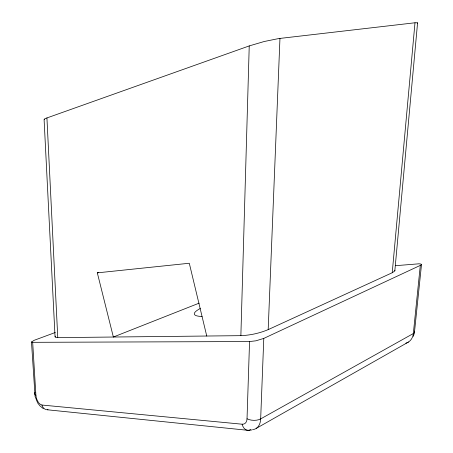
<?xml version="1.0" encoding="UTF-8"?>
<svg xmlns="http://www.w3.org/2000/svg" width="453" height="453" viewBox="0 0 453 453"><rect width="100%" height="100%" fill="white"/><g stroke="black" fill="none" stroke-linecap="round" stroke-linejoin="round"><path stroke-width="0.68" d="M43.307 408.651L39.881 405.803L37.667 402.96L35.085 396.466L31.489 341.998L32.673 342.321L249.552 341.545L255.866 340.82L263.714 338.442L420.305 265.39C423.498 264.037 419.065 263.533 417.383 263.935L395.52 265.685M240.866 335.662L249.235 45.917L264.241 41.5L278.714 38.562L415.09 22.763L417.581 22.763L394.823 270.951L392.326 272.695L268.182 329.62C259.558 333.255 250.215 335.282 240.866 335.662L57.763 337.621C56.806 337.762 54.071 337.44 55.498 336.12M34.909 392.462A7.356 3.579 -5.8 0 0 35.912 395.446A7.31 3.573 68.8 0 0 41.925 405.033L242.123 424.206A9.768 6.11 62.9 0 0 247.027 418.782L249.552 341.545M263.782 338.408L260.668 418.9A19.388 12.248 62.7 0 1 252.627 429.659M268.182 329.62L279.96 38.403M392.23 272.74L414.988 22.775M394.897 270.73L394.773 270.328M420.305 265.39L413.329 333.538A15.974 12.305 57.9 0 1 405.882 343.17M421.517 264.416L414.438 332.474L413.402 336.392M417.706 22.95L417.473 23.256M256.2 428.419L408.504 342.015M199.173 303.136L113.363 337.026L97.321 272.848L98.658 272.412M55.323 332.479L34.111 340.322L31.495 342.015M249.235 45.917L46.931 117.939C46.353 118.25 43.335 118.969 44.485 119.626M251.925 429.942L248.204 430.35L47.406 409.789M97.321 272.848L189.292 263.25L206.749 336.024M32.673 342.321L35.912 395.446M44.088 119.456L55.051 336.777M46.931 117.939L57.763 337.621M250.713 429.654A9.711 6.738 -86.1 0 1 242.123 424.206M48.018 409.761A7.401 6.2 -78.1 0 1 41.925 405.033M414.376 331.103A8.086 3.341 7 0 1 413.329 333.538L260.668 418.9A9.598 5.062 2.9 0 1 247.027 418.782M202.083 316.483A43.494 7.503 -13.2 0 1 200.328 308.47"/></g></svg>
